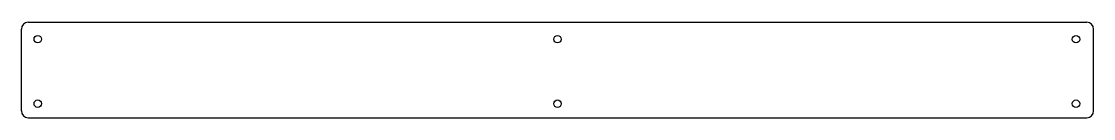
# Model space of a CAD drawing. Header units: inches. Extents: x 6 to 323, y 5 to 33.
import ezdxf

# ---------------------------------------------------------------- set-up
doc = ezdxf.new("R2010")
doc.units = ezdxf.units.IN
doc.header["$MEASUREMENT"] = 0

msp = doc.modelspace()

# ---------------------------------------------------------------- linework, layer by layer
for p, q in [((7.85, 33.31), (321.12, 33.31)), ((7.85, 5.18), (321.12, 5.18))]:
    msp.add_line(p, q)
at = {"linetype": 'Continuous'}
for p, q in [((5.85, 7.18), (5.85, 31.31)), ((323.12, 7.18), (323.12, 31.31))]:
    msp.add_line(p, q, dxfattribs=at)
for centre in [(10.67, 28.33), (164.49, 28.31), (317.92, 28.31), (10.67, 9.33), (164.49, 9.31), (317.92, 9.31)]:
    msp.add_circle(centre, 1.1)
for centre, start, end in [((7.85, 31.31), 90, 180), ((321.12, 31.31), 0, 90), ((7.85, 7.18), 180, 270), ((321.12, 7.18), 270, 0)]:
    msp.add_arc(centre, 2, start, end, dxfattribs=at)

doc.saveas('drawing.dxf')
